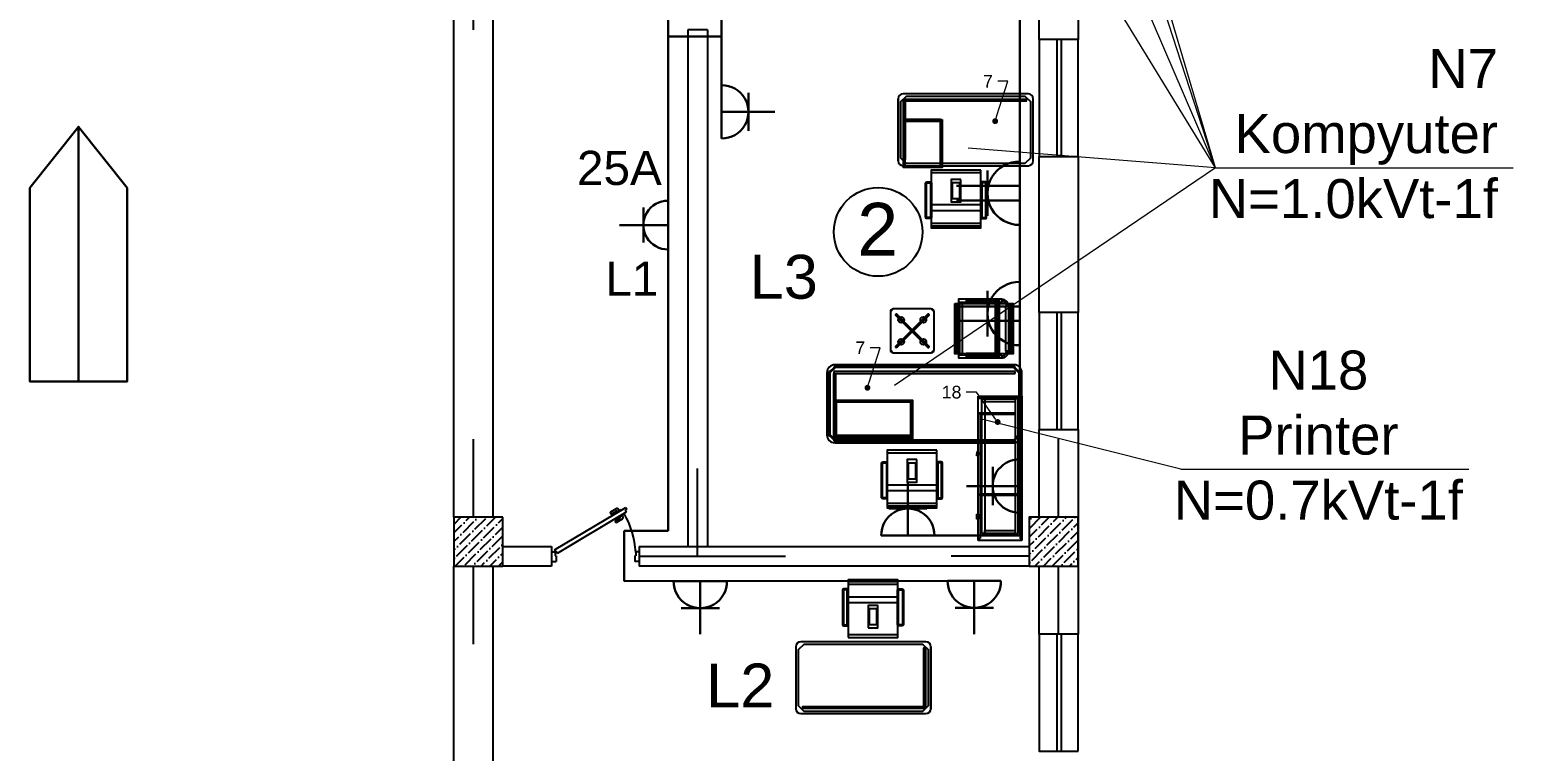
# Model space of a CAD drawing. Header units: millimetres. Extents: x 42452 to 2852333, y -419346 to 834876.
# Drawn here: x 2638675 to 2653890, y 437048 to 444448 of the extents above; entities that cross this region are included whole.
import ezdxf
from ezdxf import colors
from ezdxf.entities.mleader import LeaderData, LeaderLine
from ezdxf.math import Vec2, Vec3

# ---------------------------------------------------------------- set-up
doc = ezdxf.new("R2010")
doc.units = ezdxf.units.MM
for name, color, linetype, lineweight, true_color in [('0_Ном._пера__9', 253, 'Continuous', 18, 0xaaaaaa), ('Furniture tags', 35, 'Continuous', 0, 0x977a5e), ('V_PARETI', 250, 'Continuous', 9, 0x393939)]:
    doc.layers.add(name, color=color, linetype=linetype, lineweight=lineweight, true_color=true_color)
for name, color, linetype, lineweight in [('memar', 7, 'Continuous', 25), ('ДВЕРИ', 7, 'Continuous', 5), ('надписи', 5, 'Continuous', 30), ('Розетки10А', 94, 'Continuous', 30), ('Розетки25А', 94, 'Continuous', 30), ('Соедин_роз', 94, 'Continuous', 30)]:
    doc.layers.add(name, color=color, linetype=linetype, lineweight=lineweight)
doc.layers.add('VRV MUSA', color=5, linetype='Continuous')
doc.styles.add('Arial', font='arial.ttf', dxfattribs={"height": 200})
doc.styles.get("Standard").update_dxf_attribs({"font": 'arial.ttf'})
doc.styles.add('СГЕНЕРИР_СТИЛЬ_1', font='arial.ttf')

# ---------------------------------------------------------------- blocks, each defined once
blk = doc.blocks.new('qapi 700')
at = {"layer": 'ДВЕРИ', "color": 251, "lineweight": 25, "true_color": 0x636466}
for p, q in [((1281620, 90086), (1281659, 90086)), ((1281659, 90034), (1281659, 90086)), ((1282420, 90086), (1282380, 90086)), ((1282380, 90034), (1282380, 90085)), ((1281620, 89997), (1281651, 89997)), ((1281651, 89997), (1281651, 90034)), ((1281651, 90034), (1281659, 90034)), ((1282368, 90010), (1281735, 89633)), ((1282395, 89980), (1281741, 89591)), ((1282382, 89987), (1282368, 90010)), ((1282388, 90034), (1282380, 90034)), ((1282388, 89991), (1282382, 89987)), ((1282388, 89997), (1282388, 90034)), ((1282420, 89997), (1282388, 89997)), ((1282420, 89997), (1282388, 89997)), ((1282395, 89980), (1282388, 89991)), ((1281812, 89685), (1281762, 89656)), ((1281762, 89656), (1281765, 89651)), ((1281776, 89665), (1281770, 89676)), ((1281775, 89698), (1281826, 89728)), ((1281792, 89676), (1281793, 89674)), ((1281835, 89712), (1281794, 89687)), ((1281814, 89681), (1281812, 89685)), ((1281872, 89650), (1281831, 89626)), ((1281837, 89642), (1281835, 89646)), ((1281836, 89725), (1281838, 89722)), ((1281884, 89645), (1281883, 89647)), ((1281733, 89605), (1281747, 89613)), ((1281741, 89591), (1281733, 89605)), ((1281747, 89613), (1281735, 89633)), ((1281785, 89617), (1281787, 89613)), ((1281787, 89613), (1281837, 89642)), ((1281802, 89622), (1281809, 89609)), ((1281820, 89629), (1281818, 89631)), ((1281831, 89604), (1281881, 89634))]:
    blk.add_line(p, q, dxfattribs=at)
for centre, radius, start, end in [((1282471, 90052), 821, 183.4077, 209.5706), ((1281783, 89684), 15.9, 120.7133, 210.7133), ((1281798, 89680), 7.94, 120.7133, 210.7133), ((1281830, 89721), 7.94, 30.7133, 120.7133), ((1281831, 89718), 7.94, 300.7133, 30.7133), ((1281876, 89643), 7.94, 30.7133, 120.7133), ((1281823, 89617), 15.9, 210.7133, 300.7133), ((1281827, 89633), 7.94, 210.7133, 300.7133), ((1281877, 89641), 7.94, 300.7133, 30.7133)]:
    blk.add_arc(centre, radius, start, end, dxfattribs=at)
blk = doc.blocks.new('VES')
at = {"color": 7, "lineweight": 30}
for points in [[(3435820, -1692388), (3436320, -1693015), (3436320, -1695000), (3435320, -1695000), (3435320, -1693015), (3435820, -1692388)], [(3435720, -1695000), (3435320, -1695000), (3435320, -1693015), (3435820, -1692388), (3435820, -1695000)]]:
    blk.add_lwpolyline(points, dxfattribs=at)
blk = doc.blocks.new('_Dot')
at = {"color": 0, "linetype": 'ByBlock', "lineweight": -2}
blk.add_line((-0.5, 0), (-1, 0), dxfattribs=at)
at = {"color": 0, "linetype": 'ByBlock', "const_width": 0.5}
blk.add_lwpolyline([(-0.25, 0, 1), (0.25, 0, 1)], format="xyb", close=True, dxfattribs=at)
blk = doc.blocks.new('розетки10А')
at = {"layer": 'Розетки10А'}
for p, q in [((0, 0), (0, 650)), ((-233, 330), (233, 330)), ((-325, 0), (325, 0))]:
    blk.add_line(p, q, dxfattribs=at)
blk.add_arc((0, 5), 325, 359.0604, 180.9396, dxfattribs=at)
blk = doc.blocks.new('roz_10A_2_deneli')
at = {"layer": 'Розетки10А'}
for p, q in [((-74, 0), (-74, 650)), ((74, 0), (74, 650)), ((-233, 330), (233, 330)), ((-325, 0), (325, 0))]:
    blk.add_line(p, q, dxfattribs=at)
blk.add_arc((0, 5), 325, 359.0604, 180.9396, dxfattribs=at)
blk = doc.blocks.new('розетки25А')
at = {"layer": 'Розетки25А'}
for p, q in [((0, 0), (0, 500)), ((-179, 254), (179, 254)), ((-250, 0), (250, 0))]:
    blk.add_line(p, q, dxfattribs=at)
blk.add_arc((0, 4), 250, 359.0604, 180.9396, dxfattribs=at)

msp = doc.modelspace()

# ---------------------------------------------------------------- hatches: boundary and pattern name
at = {"layer": 'memar', "lineweight": 25}
h = msp.add_hatch(dxfattribs=at)
h.set_pattern_fill('ANSI36', color=256, scale=500)
h.set_pattern_definition([(45, (884787.99, 2895848.065), (33.1456304, 121.533978), [156.25, -31.25, 0, -31.25])])
h.paths.add_polyline_path([(2643026.14, 439447.9843), (2643026.14, 438947.9843), (2643526.14, 438947.9843), (2643526.14, 439447.9843)])
h = msp.add_hatch(dxfattribs=at)
h.set_pattern_fill('ANSI36', color=256, scale=500)
h.set_pattern_definition([(45, (878887.81, 2895848.065), (33.1456304, 121.533978), [156.25, -31.25, 0, -31.25])])
h.paths.add_polyline_path([(2648926.31616, 439447.9843), (2648926.31616, 438947.9843), (2649426.31616, 438947.9843), (2649426.31616, 439447.9843)])

# ---------------------------------------------------------------- linework, layer by layer
at = {"layer": '0_Ном._пера__9', "linetype": 'Continuous', "lineweight": 25}
for p, q in [((2647581.09742, 443103.67023, 798.36856), (2647581.09742, 443738.67023, 798.36856)), ((2647581.09742, 443738.67023, 798.36856), (2647581.09742, 443103.67023, 798.36856)), ((2648916.59742, 443789.17023, 798.36856), (2647631.59742, 443789.17023, 798.36856)), ((2648916.59742, 443789.17023, 798.36856), (2647631.59742, 443789.17023, 798.36856)), ((2648967.09742, 443103.67023, 798.36856), (2648967.09742, 443738.67023, 798.36856)), ((2647652.57157, 443518.17023, 798.36856), (2648016.57157, 443518.17023, 798.36856)), ((2647631.59742, 443053.17023, 798.36856), (2648916.59742, 443053.17023, 798.36856)), ((2648430.7191, 442979.12447, 798.36856), (2647920.7191, 442979.12447, 798.36856)), ((2648430.7191, 442651.01429, 798.36856), (2647920.7191, 442651.01429, 798.36856)), ((2648430.7191, 442591.05084, 798.36856), (2647920.7191, 442591.05084, 798.36856)), ((2648430.7191, 442462.0815, 798.36856), (2647920.7191, 442462.0815, 798.36856)), ((2647920.7191, 442436.287, 798.36856), (2648430.7191, 442436.287, 798.36856)), ((2648430.7191, 442428.70302, 798.36856), (2647920.7191, 442428.70302, 798.36856)), ((2648171.9224, 441125.41992, 399.18428), (2648171.9224, 441640.41992, 399.18428)), ((2648175.26336, 441125.41992, 399.18428), (2648175.26336, 441640.41992, 399.18428)), ((2648175.26336, 441125.41992, 399.18428), (2648175.26336, 441640.41992, 399.18428)), ((2648182.64666, 441125.41992, 399.18428), (2648182.64666, 441640.41992, 399.18428)), ((2648192.64666, 441125.41992, 399.18428), (2648192.64666, 441640.41992, 399.18428)), ((2648196.90736, 441640.41992, 399.18428), (2648196.90736, 441125.41992, 399.18428)), ((2648581.47408, 441125.41992, 399.18428), (2648581.47408, 441640.41992, 399.18428)), ((2648591.47408, 441125.41992, 399.18428), (2648591.47408, 441640.41992, 399.18428)), ((2648601.47408, 441125.41992, 399.18428), (2648601.47408, 441640.41992, 399.18428)), ((2648611.47408, 441125.41992, 399.18428), (2648611.47408, 441640.41992, 399.18428)), ((2648621.47408, 441125.41992, 399.18428), (2648621.47408, 441640.41992, 399.18428)), ((2648722.07372, 441640.41992, 399.18428), (2648722.07372, 441125.41992, 399.18428)), ((2648732.07372, 441640.41992, 399.18428), (2648732.07372, 441125.41992, 399.18428)), ((2648742.07372, 441640.41992, 399.18428), (2648742.07372, 441125.41992, 399.18428)), ((2646850.89383, 440932.24835, 399.18428), (2646850.89383, 440292.24835, 399.18428)), ((2646881.75169, 440942.24835, 399.18428), (2646870.76401, 440942.24835, 399.18428)), ((2646870.76401, 440942.24835, 399.18428), (2646870.76401, 440282.24835, 399.18428)), ((2646885.89383, 440932.24835, 399.18428), (2646880.76401, 440932.24835, 399.18428)), ((2646880.76401, 440932.24835, 399.18428), (2646880.76401, 440292.24835, 399.18428)), ((2646920.89383, 440981.39048, 399.18428), (2646881.75169, 440942.24835, 399.18428)), ((2646930.89383, 440977.24835, 399.18428), (2646885.89383, 440932.24835, 399.18428)), ((2648780.89111, 440992.24764, 399.18428), (2646920.89383, 440992.37886, 399.18428)), ((2646920.89383, 440992.37886, 399.18428), (2646920.89383, 440981.39048, 399.18428)), ((2648780.89833, 440942.24835, 399.18428), (2646920.89833, 440942.24835, 399.18428)), ((2646920.89833, 440942.24835, 399.18428), (2646920.89833, 440923.24835, 399.18428)), ((2646920.89833, 440923.24835, 399.18428), (2648780.89833, 440923.24835, 399.18428)), ((2646920.89833, 440273.24835, 399.18428), (2646920.89833, 440923.24835, 399.18428)), ((2646920.89833, 440923.24835, 399.18428), (2646939.89833, 440923.24835, 399.18428)), ((2648770.89655, 440982.24835, 399.18428), (2646930.89383, 440982.37816, 399.18428)), ((2646930.89383, 440982.37816, 399.18428), (2646930.89383, 440977.24835, 399.18428)), ((2648770.89655, 441012.24835, 399.18428), (2646930.89655, 441012.24835, 399.18428)), ((2646939.89833, 440923.24835, 399.18428), (2646939.89833, 440273.24835, 399.18428)), ((2648770.89927, 440977.24835, 399.18428), (2648770.89655, 440982.24835, 399.18428)), ((2648815.89927, 440932.24835, 399.18428), (2648770.89927, 440977.24835, 399.18428)), ((2648780.89702, 440981.39273, 399.18428), (2648780.89111, 440992.24764, 399.18428)), ((2648820.0414, 440942.24835, 399.18428), (2648780.89702, 440981.39273, 399.18428)), ((2648780.89833, 440923.24835, 399.18428), (2648780.89833, 440942.24835, 399.18428)), ((2648820.89655, 440932.24835, 399.18428), (2648815.89927, 440932.24835, 399.18428)), ((2648830.89655, 440942.24835, 399.18428), (2648820.0414, 440942.24835, 399.18428)), ((2648820.89655, 440292.24835, 399.18428), (2648820.89655, 440932.24835, 399.18428)), ((2648830.89655, 440282.24835, 399.18428), (2648830.89655, 440942.24835, 399.18428)), ((2648850.89927, 440292.24835, 399.18428), (2648850.89927, 440932.24835, 399.18428)), ((2648400.8954, 440669.25205, 399.18428), (2648400.8954, 440688.25205, 399.18428)), ((2648400.8954, 440688.25205, 399.18428), (2648850.8954, 440688.25205, 399.18428)), ((2648850.8954, 440669.25205, 399.18428), (2648400.8954, 440669.25205, 399.18428)), ((2648400.8954, 439208.25205, 399.18428), (2648400.8954, 440669.25205, 399.18428)), ((2648400.8954, 440669.25205, 399.18428), (2648850.8954, 440669.25205, 399.18428)), ((2648440.8954, 439283.2317, 399.18428), (2648440.8954, 440663.2724, 399.18428)), ((2648440.8954, 440663.2724, 399.18428), (2648470.8954, 440663.2724, 399.18428)), ((2648470.8954, 440663.2724, 399.18428), (2648470.8954, 439283.2317, 399.18428)), ((2648470.8954, 440633.34368, 399.18428), (2648470.8954, 440663.2724, 399.18428)), ((2648470.8954, 440663.2724, 399.18428), (2648780.8954, 440663.2724, 399.18428)), ((2648780.8954, 440633.34368, 399.18428), (2648470.8954, 440633.34368, 399.18428)), ((2648810.8954, 440663.2724, 399.18428), (2648780.8954, 440663.2724, 399.18428)), ((2648780.8954, 440663.2724, 399.18428), (2648780.8954, 439283.2317, 399.18428)), ((2648780.8954, 440663.2724, 399.18428), (2648780.8954, 440633.34368, 399.18428)), ((2648810.8954, 439283.2317, 399.18428), (2648810.8954, 440663.2724, 399.18428)), ((2648850.8954, 440669.25205, 399.18428), (2648831.8954, 440669.25205, 399.18428)), ((2648831.8954, 440669.25205, 399.18428), (2648831.8954, 439227.25205, 399.18428)), ((2648850.8954, 440688.25205, 399.18428), (2648850.8954, 440669.25205, 399.18428)), ((2648850.8954, 439227.25205, 399.18428), (2648850.8954, 440669.25205, 399.18428)), ((2648850.8954, 440669.25205, 399.18428), (2648850.8954, 439208.25205, 399.18428)), ((2648402.8954, 440103.75205, 399.18428), (2648402.8954, 440518.25205, 399.18428)), ((2648402.8954, 440518.25205, 399.18428), (2648421.8954, 440518.25205, 399.18428)), ((2648421.8954, 440500.25205, 399.18428), (2648421.8954, 440519.25205, 399.18428)), ((2648421.8954, 440519.25205, 399.18428), (2648781.8954, 440519.25205, 399.18428)), ((2648421.8954, 440518.25205, 399.18428), (2648421.8954, 440103.75205, 399.18428)), ((2648781.8954, 440500.25205, 399.18428), (2648421.8954, 440500.25205, 399.18428)), ((2648781.8954, 440519.25205, 399.18428), (2648781.8954, 440500.25205, 399.18428)), ((2646870.76401, 440282.24835, 399.18428), (2646881.75169, 440282.24835, 399.18428)), ((2646880.76401, 440292.24835, 399.18428), (2646885.89383, 440292.24835, 399.18428)), ((2646881.75169, 440282.24835, 399.18428), (2646920.89383, 440243.10621, 399.18428)), ((2646885.89383, 440292.24835, 399.18428), (2646930.89383, 440247.24835, 399.18428)), ((2646920.89383, 440243.10621, 399.18428), (2646920.89383, 440232.11853, 399.18428)), ((2646920.89383, 440232.11853, 399.18428), (2648780.89655, 440232.11853, 399.18428)), ((2646939.89833, 440273.24835, 399.18428), (2646920.89833, 440273.24835, 399.18428)), ((2646930.89383, 440247.24835, 399.18428), (2646930.89383, 440242.11853, 399.18428)), ((2646930.89383, 440242.11853, 399.18428), (2648770.89655, 440242.11853, 399.18428)), ((2646930.89383, 440212.24835, 399.18428), (2648770.89655, 440212.24835, 399.18428)), ((2648770.89655, 440247.25107, 399.18428), (2648815.89927, 440292.24835, 399.18428)), ((2648770.89655, 440242.11853, 399.18428), (2648770.89655, 440247.25107, 399.18428)), ((2648780.89655, 440243.10858, 399.18428), (2648820.04105, 440282.24835, 399.18428)), ((2648780.89655, 440232.11853, 399.18428), (2648780.89655, 440243.10858, 399.18428)), ((2648815.89927, 440292.24835, 399.18428), (2648820.89655, 440292.24835, 399.18428)), ((2648820.04105, 440282.24835, 399.18428), (2648830.89655, 440282.24835, 399.18428)), ((2647978.91481, 440106.6371, 399.18428), (2647468.91481, 440106.6371, 399.18428)), ((2648396.8954, 440120.75205, 399.18428), (2648389.8954, 440120.75205, 399.18428)), ((2648389.8954, 440120.75205, 399.18428), (2648389.8954, 440100.75205, 399.18428)), ((2648389.8954, 440100.75205, 399.18428), (2648421.8954, 440100.75205, 399.18428)), ((2648389.8954, 440078.70833, 399.18428), (2648389.8954, 440098.70833, 399.18428)), ((2648389.8954, 440098.70833, 399.18428), (2648421.8954, 440098.70833, 399.18428)), ((2648396.8954, 440078.70833, 399.18428), (2648389.8954, 440078.70833, 399.18428)), ((2648396.8954, 440103.75205, 399.18428), (2648396.8954, 440120.75205, 399.18428)), ((2648421.8954, 440103.75205, 399.18428), (2648396.8954, 440103.75205, 399.18428)), ((2648421.8954, 440095.70833, 399.18428), (2648396.8954, 440095.70833, 399.18428)), ((2648396.8954, 440095.70833, 399.18428), (2648396.8954, 440078.70833, 399.18428)), ((2648421.8954, 440103.75205, 399.18428), (2648402.8954, 440103.75205, 399.18428)), ((2648402.8954, 439681.25205, 399.18428), (2648402.8954, 440095.75205, 399.18428)), ((2648402.8954, 440095.75205, 399.18428), (2648421.8954, 440095.75205, 399.18428)), ((2648421.8954, 440100.75205, 399.18428), (2648421.89317, 440103.77053, 399.18428)), ((2648421.8954, 440098.70833, 399.18428), (2648421.89317, 440095.68985, 399.18428)), ((2648421.8954, 440095.75205, 399.18428), (2648421.8954, 439681.25205, 399.18428)), ((2647978.91481, 439778.52692, 399.18428), (2647468.91481, 439778.52692, 399.18428)), ((2647978.91481, 439718.56347, 399.18428), (2647468.91481, 439718.56347, 399.18428)), ((2647978.91481, 439589.59413, 399.18428), (2647468.91481, 439589.59413, 399.18428)), ((2647468.91481, 439563.79963, 399.18428), (2647978.91481, 439563.79963, 399.18428)), ((2647978.91481, 439556.21565, 399.18428), (2647468.91481, 439556.21565, 399.18428)), ((2648421.8954, 439681.25205, 399.18428), (2648402.8954, 439681.25205, 399.18428)), ((2648402.8954, 439229.25205, 399.18428), (2648402.8954, 439679.25205, 399.18428)), ((2648402.8954, 439679.25205, 399.18428), (2648421.8954, 439679.25205, 399.18428)), ((2648421.8954, 439670.75205, 399.18428), (2648421.8954, 439689.75205, 399.18428)), ((2648421.8954, 439689.75205, 399.18428), (2648831.8954, 439689.75205, 399.18428)), ((2648421.8954, 439679.25205, 399.18428), (2648421.8954, 439229.25205, 399.18428)), ((2648831.8954, 439670.75205, 399.18428), (2648421.8954, 439670.75205, 399.18428)), ((2648831.8954, 439689.75205, 399.18428), (2648831.8954, 439670.75205, 399.18428)), ((2648389.8954, 439428.25205, 399.18428), (2648389.8954, 439480.25205, 399.18428)), ((2648389.8954, 439480.25205, 399.18428), (2648402.8954, 439480.25205, 399.18428)), ((2648389.8954, 439428.25205, 399.18428), (2648389.8954, 439480.25205, 399.18428)), ((2648389.8954, 439480.25205, 399.18428), (2648396.8954, 439480.25205, 399.18428)), ((2648402.8954, 439428.25205, 399.18428), (2648389.8954, 439428.25205, 399.18428)), ((2648396.8954, 439428.25205, 399.18428), (2648389.8954, 439428.25205, 399.18428)), ((2648396.8954, 439480.25205, 399.18428), (2648396.8954, 439428.25205, 399.18428)), ((2648402.8954, 439480.25205, 399.18428), (2648402.8954, 439428.25205, 399.18428)), ((2648470.8954, 439283.2317, 399.18428), (2648440.8954, 439283.2317, 399.18428)), ((2648470.8954, 439283.2317, 399.18428), (2648470.8954, 439313.16042, 399.18428)), ((2648470.8954, 439313.16042, 399.18428), (2648780.8954, 439313.16042, 399.18428)), ((2648780.8954, 439283.2317, 399.18428), (2648470.8954, 439283.2317, 399.18428)), ((2648780.8954, 439313.16042, 399.18428), (2648780.8954, 439283.2317, 399.18428)), ((2648780.8954, 439283.2317, 399.18428), (2648810.8954, 439283.2317, 399.18428)), ((2648850.8954, 439208.25205, 399.18428), (2648400.8954, 439208.25205, 399.18428)), ((2648421.8954, 439229.25205, 399.18428), (2648402.8954, 439229.25205, 399.18428)), ((2648831.8954, 439227.25205, 399.18428), (2648850.8954, 439227.25205, 399.18428)), ((2647067.98137, 438795.19626), (2647577.98137, 438795.19626)), ((2647577.98137, 438787.61227), (2647067.98137, 438787.61227)), ((2647067.98137, 438761.81777), (2647577.98137, 438761.81777)), ((2647067.98137, 438632.84844), (2647577.98137, 438632.84844)), ((2647067.98137, 438572.88499), (2647577.98137, 438572.88499)), ((2647067.98137, 438244.7748), (2647577.98137, 438244.7748)), ((2646531.60305, 438120.22905), (2646531.60305, 437485.22905)), ((2647867.10305, 438170.72905), (2646582.10305, 438170.72905)), ((2647917.60305, 438120.22905), (2647917.60305, 437485.22905)), ((2647917.60305, 437485.22905), (2647917.60305, 438120.22905)), ((2646582.10305, 437434.72905), (2647867.10305, 437434.72905)), ((2646582.10305, 437434.72905), (2647867.10305, 437434.72905))]:
    msp.add_line(p, q, dxfattribs=at)
at = {"layer": '0_Ном._пера__9', "linetype": 'Continuous', "lineweight": 25, "flags": 128}
for points, elevation in [([(2647663.16848, 443763.17023), (2647607.09742, 443707.09916), (2647607.09742, 443135.24129), (2647663.16848, 443079.17023), (2648885.02635, 443079.17023), (2648941.09742, 443135.24129), (2648941.09742, 443707.09916), (2648885.02635, 443763.17023)], 798.36856), ([(2647635.13295, 443716.13469), (2647635.13295, 443735.13469), (2648895.09032, 443735.13469), (2648895.09032, 443716.13469)], 798.36856), ([(2647635.13295, 443116.13469), (2647635.13295, 443716.13469), (2647654.13295, 443716.13469), (2647654.13295, 443116.13469)], 798.36856), ([(2647634.57157, 443528.17023), (2647634.57157, 443053.17023), (2647652.57157, 443053.17023), (2647652.57157, 443528.17023)], 798.36856), ([(2647652.57157, 443528.17023), (2647652.57157, 443510.17023), (2648016.57157, 443510.17023), (2648016.57157, 443528.17023)], 798.36856), ([(2648034.57157, 443528.17023), (2648034.57157, 443053.17023), (2648016.57157, 443053.17023), (2648016.57157, 443528.17023)], 798.36856), ([(2648032.07157, 443053.17023), (2648032.07157, 443034.17023), (2647637.07157, 443034.17023), (2647637.07157, 443053.17023)], 798.36856), ([(2648430.7191, 443009.12447), (2647920.7191, 443009.12447), (2647920.7191, 442416.59608), (2648430.7191, 442416.59608)], 798.36856), ([(2648225.11481, 442911.26874), (2648125.11481, 442911.26874), (2648125.11481, 442681.26874), (2648225.11481, 442681.26874)], 798.36856), ([(2647922.22917, 442519.18665), (2647917.25861, 442514.22214), (2647908.77333, 442510.69961), (2647875.86036, 442510.69106), (2647868.12572, 442513.53355), (2647864.03317, 442520.6566), (2647862.22917, 442531.17203), (2647862.22917, 442867.20126), (2647864.03317, 442877.70296), (2647868.12572, 442884.83975), (2647875.86036, 442887.67536), (2647908.77333, 442887.66159), (2647917.25861, 442884.15116), (2647922.22917, 442879.18665)], 798.36856), ([(2647912.22917, 442523.33235), (2647911.5941, 442522.69806), (2647906.77887, 442520.69909), (2647877.63843, 442520.69152), (2647874.9861, 442521.66625), (2647873.58884, 442524.09819), (2647872.22917, 442532.0236), (2647872.22917, 442866.3486), (2647873.589, 442874.26462), (2647874.98831, 442876.70482), (2647877.63362, 442877.67462), (2647906.78443, 442877.66243), (2647911.59857, 442875.67077), (2647912.22917, 442875.04094)], 798.36856), ([(2648215.11481, 442876.26874), (2648135.11481, 442876.26874), (2648135.11481, 442716.26874), (2648215.11481, 442716.26874)], 798.36856), ([(2648429.20903, 442519.18665), (2648434.1796, 442514.22214), (2648442.66488, 442510.69961), (2648475.57785, 442510.69106), (2648483.31249, 442513.53355), (2648487.40503, 442520.6566), (2648489.20903, 442531.17203), (2648489.20903, 442867.20126), (2648487.40503, 442877.70296), (2648483.31249, 442884.83975), (2648475.57785, 442887.67536), (2648442.66488, 442887.66159), (2648434.1796, 442884.15116), (2648429.20903, 442879.18665)], 798.36856), ([(2648439.20903, 442523.33235), (2648439.8441, 442522.69806), (2648444.65933, 442520.69909), (2648473.79978, 442520.69152), (2648476.4521, 442521.66625), (2648477.84937, 442524.09819), (2648479.20903, 442532.0236), (2648479.20903, 442866.3486), (2648477.8492, 442874.26462), (2648476.44989, 442876.70482), (2648473.80458, 442877.67462), (2648444.65377, 442877.66243), (2648439.83963, 442875.67077), (2648439.20903, 442875.04094)], 798.36856), ([(2648645.41464, 441682.96733), (2648200.41464, 441682.96733), (2648200.41464, 441654.96733), (2648645.41464, 441654.96733)], 399.18428), ([(2647501.35503, 441554.89265), (2647501.35503, 441164.89265), (2647531.35503, 441134.89265), (2647921.35503, 441134.89265), (2647951.35503, 441164.89265), (2647951.35503, 441554.89265), (2647921.35503, 441584.89265), (2647531.35503, 441584.89265)], 399.18428), ([(2647564.53654, 441186.75565), (2647726.35753, 441348.57665), (2647888.17853, 441186.75565), (2647899.49224, 441198.06936), (2647737.67124, 441359.89035), (2647899.49224, 441521.71135), (2647888.17853, 441533.02506), (2647726.35753, 441371.20406), (2647564.53654, 441533.02506), (2647553.22283, 441521.71135), (2647715.04382, 441359.89035), (2647553.22283, 441198.06936)], 399.18428), ([(2648164.25786, 441640.41992), (2648762.59854, 441640.41992), (2648762.59854, 441125.41992), (2648164.25786, 441125.41992)], 399.18428), ([(2648240.60588, 441640.54183), (2648212.00588, 441640.54183), (2648212.00588, 441125.54183), (2648240.60588, 441125.54183)], 399.18428), ([(2648612.83872, 441636.34126), (2648282.83872, 441636.34126), (2648282.83872, 441673.626), (2648612.83872, 441673.626)], 399.18428), ([(2648712.71464, 441149.96733), (2648684.11464, 441149.96733), (2648684.11464, 441615.96733), (2648712.71464, 441615.96733)], 399.18428), ([(2647715.04382, 441359.89035), (2647726.35753, 441371.20406), (2647737.67124, 441359.89035), (2647726.35753, 441348.57665)], 399.18428), ([(2648645.41464, 441110.87251), (2648200.41464, 441110.87251), (2648200.41464, 441082.87251), (2648645.41464, 441082.87251)], 399.18428), ([(2648612.83872, 441092.21385), (2648282.83872, 441092.21385), (2648282.83872, 441129.49858), (2648612.83872, 441129.49858)], 399.18428), ([(2646948.95414, 440647.49205), (2646929.95414, 440647.49205), (2646929.95414, 440267.49205), (2646948.95414, 440267.49205)], 399.18428), ([(2646948.95414, 440647.49205), (2647710.95414, 440647.49205), (2647710.95414, 440635.49205), (2646948.95414, 440635.49205)], 399.18428), ([(2646948.95414, 440635.49205), (2647710.95414, 440635.49205), (2647710.95414, 440627.49205), (2646948.95414, 440627.49205)], 399.18428), ([(2647710.95414, 440647.49205), (2647729.95414, 440647.49205), (2647729.95414, 440267.49205), (2647710.95414, 440267.49205)], 399.18428), ([(2647328.95668, 440248.49205), (2646930.95668, 440248.49205), (2646930.95668, 440267.49205), (2647328.95668, 440267.49205)], 399.18428), ([(2647710.95414, 440285.49205), (2646948.95414, 440285.49205), (2646948.95414, 440267.49205), (2647710.95414, 440267.49205)], 399.18428), ([(2646948.95414, 440285.49205), (2647710.95414, 440285.49205), (2647710.95414, 440277.49205), (2646948.95414, 440277.49205)], 399.18428), ([(2647728.9516, 440248.49205), (2647330.95414, 440248.49205), (2647330.95414, 440267.49205), (2647728.9516, 440267.49205)], 399.18428), ([(2647470.42488, 439646.69928), (2647465.45432, 439641.73477), (2647456.96903, 439638.21224), (2647424.05606, 439638.20369), (2647416.32142, 439641.04618), (2647412.22888, 439648.16924), (2647410.42488, 439658.68467), (2647410.42488, 439994.71389), (2647412.22888, 440005.21559), (2647416.32142, 440012.35238), (2647424.05606, 440015.18799), (2647456.96903, 440015.17423), (2647465.45432, 440011.66379), (2647470.42488, 440006.69928)], 399.18428), ([(2647978.91481, 440136.6371), (2647468.91481, 440136.6371), (2647468.91481, 439544.10871), (2647978.91481, 439544.10871)], 399.18428), ([(2647773.31052, 440038.78137), (2647673.31052, 440038.78137), (2647673.31052, 439808.78137), (2647773.31052, 439808.78137)], 399.18428), ([(2647977.40474, 439646.69928), (2647982.3753, 439641.73477), (2647990.86059, 439638.21224), (2648023.77355, 439638.20369), (2648031.5082, 439641.04618), (2648035.60074, 439648.16924), (2648037.40474, 439658.68467), (2648037.40474, 439994.71389), (2648035.60074, 440005.21559), (2648031.5082, 440012.35238), (2648023.77355, 440015.18799), (2647990.86059, 440015.17423), (2647982.3753, 440011.66379), (2647977.40474, 440006.69928)], 399.18428), ([(2647460.42488, 439650.84498), (2647459.78981, 439650.21069), (2647454.97458, 439648.21172), (2647425.83413, 439648.20416), (2647423.18181, 439649.17889), (2647421.78454, 439651.61083), (2647420.42488, 439659.53623), (2647420.42488, 439993.86123), (2647421.78471, 440001.77725), (2647423.18402, 440004.21745), (2647425.82933, 440005.18725), (2647454.98014, 440005.17506), (2647459.79428, 440003.1834), (2647460.42488, 440002.55357)], 399.18428), ([(2647763.31052, 440003.78137), (2647683.31052, 440003.78137), (2647683.31052, 439843.78137), (2647763.31052, 439843.78137)], 399.18428), ([(2647987.40474, 439650.84498), (2647988.03981, 439650.21069), (2647992.85504, 439648.21172), (2648021.99549, 439648.20416), (2648024.64781, 439649.17889), (2648026.04508, 439651.61083), (2648027.40474, 439659.53623), (2648027.40474, 439993.86123), (2648026.04491, 440001.77725), (2648024.6456, 440004.21745), (2648022.00029, 440005.18725), (2647992.84948, 440005.17506), (2647988.03534, 440003.1834), (2647987.40474, 440002.55357)], 399.18428)]:
    msp.add_lwpolyline(points, close=True, dxfattribs=dict(at, elevation=elevation))
for points in [[(2647067.98137, 438214.7748), (2647577.98137, 438214.7748), (2647577.98137, 438807.3032), (2647067.98137, 438807.3032)], [(2647069.49143, 438704.71263), (2647064.52087, 438709.67714), (2647056.03559, 438713.19966), (2647023.12262, 438713.20821), (2647015.38798, 438710.36573), (2647011.29544, 438703.24267), (2647009.49143, 438692.72724), (2647009.49143, 438356.69801), (2647011.29544, 438346.19631), (2647015.38798, 438339.05953), (2647023.12262, 438336.22392), (2647056.03559, 438336.23768), (2647064.52087, 438339.74812), (2647069.49143, 438344.71263)], [(2647059.49143, 438700.56692), (2647058.85636, 438701.20122), (2647054.04114, 438703.20018), (2647024.90069, 438703.20775), (2647022.24837, 438702.23302), (2647020.8511, 438699.80108), (2647019.49143, 438691.87567), (2647019.49143, 438357.55068), (2647020.85127, 438349.63465), (2647022.25058, 438347.19446), (2647024.89588, 438346.22466), (2647054.0467, 438346.23685), (2647058.86084, 438348.2285), (2647059.49143, 438348.85833)], [(2647576.4713, 438704.71263), (2647581.44186, 438709.67714), (2647589.92714, 438713.19966), (2647622.84011, 438713.20821), (2647630.57475, 438710.36573), (2647634.66729, 438703.24267), (2647636.4713, 438692.72724), (2647636.4713, 438356.69801), (2647634.66729, 438346.19631), (2647630.57475, 438339.05953), (2647622.84011, 438336.22392), (2647589.92714, 438336.23768), (2647581.44186, 438339.74812), (2647576.4713, 438344.71263)], [(2647586.4713, 438700.56692), (2647587.10637, 438701.20122), (2647591.92159, 438703.20018), (2647621.06204, 438703.20775), (2647623.71436, 438702.23302), (2647625.11163, 438699.80108), (2647626.4713, 438691.87567), (2647626.4713, 438357.55068), (2647625.11147, 438349.63465), (2647623.71215, 438347.19446), (2647621.06685, 438346.22466), (2647591.91603, 438346.23685), (2647587.1019, 438348.2285), (2647586.4713, 438348.85833)], [(2647273.58565, 438312.63054), (2647373.58565, 438312.63054), (2647373.58565, 438542.63054), (2647273.58565, 438542.63054)], [(2647283.58565, 438347.63054), (2647363.58565, 438347.63054), (2647363.58565, 438507.63054), (2647283.58565, 438507.63054)], [(2647835.53198, 437460.72905), (2647891.60305, 437516.80012), (2647891.60305, 438088.65798), (2647835.53198, 438144.72905), (2646613.67412, 438144.72905), (2646557.60305, 438088.65798), (2646557.60305, 437516.80012), (2646613.67412, 437460.72905)], [(2647863.56752, 438107.76458), (2647863.56752, 437507.76458), (2647844.56752, 437507.76458), (2647844.56752, 438107.76458)], [(2647863.56752, 437507.76458), (2647863.56752, 437488.76458), (2646603.61015, 437488.76458), (2646603.61015, 437507.76458)]]:
    msp.add_lwpolyline(points, close=True, dxfattribs=at)
at = {"layer": '0_Ном._пера__9', "linetype": 'Continuous', "lineweight": 25}
for centre in [(2647612.75391, 441473.49398, 399.18428), (2647839.96116, 441473.49398, 399.18428), (2647612.80203, 441246.33485, 399.18428), (2647839.96116, 441246.28673, 399.18428)]:
    msp.add_circle(centre, 30, dxfattribs=at)
for centre, radius, start, end in [((2647631.59742, 443738.67023, 798.36856), 50.5, 90, 180), ((2648916.59742, 443738.67023, 798.36856), 50.5, 0, 90), ((2647631.59742, 443103.67023, 798.36856), 50.5, 180, 270), ((2648916.59742, 443103.67023, 798.36856), 50.5, 270, 0), ((2648646.32666, 441616.67665, 399.18428), 66.39177, 359.387851993, 90.787091413), ((2647531.35503, 441554.89265, 399.18428), 30, 90, 180), ((2647921.35503, 441554.89265, 399.18428), 30, 0, 90), ((2648646.32666, 441616.67665, 399.18428), 46.39177, 359.387851993, 90.787091413), ((2647531.35503, 441164.89265, 399.18428), 30, 180, 270), ((2647921.35503, 441164.89265, 399.18428), 30, 270, 0), ((2648646.32666, 441149.25802, 399.18428), 66.39177, 269.212908587, 0.612148007), ((2648646.32666, 441149.25802, 399.18428), 46.39177, 269.212908587, 0.612148007), ((2646935.67974, 440927.46227, 399.18428), 84.92089, 93.228909085, 176.769142737), ((2648769.62156, 440930.9706, 399.18428), 81.28775, 0.900660273, 89.101287838), ((2646931.51329, 440292.86783, 399.18428), 80.62184, 180.440253633, 269.561694535), ((2648767.51575, 440295.63198, 399.18428), 83.45214, 272.321791719, 357.676260104), ((2646582.10305, 438120.22905), 50.5, 90, 180), ((2647867.10305, 438120.22905), 50.5, 0, 90), ((2646582.10305, 437485.22905), 50.5, 180, 270), ((2647867.10305, 437485.22905), 50.5, 270, 0)]:
    msp.add_arc(centre, radius, start, end, dxfattribs=at)
at = {"layer": 'memar', "lineweight": 25}
for p, q in [((2645525.37234, 439047.9843), (2645525.37234, 439947.9843)), ((2644926.15112, 439047.9843), (2646426.15112, 439047.9843)), ((2648926.31616, 439047.9843), (2648126.31616, 439047.9843))]:
    msp.add_line(p, q, dxfattribs=at)
at = {"layer": 'memar', "color": 0, "lineweight": 25}
for points in [[(2643025.96356, 439447.9843), (2643026.33493, 458147.9843)], [(2649426.14, 447047.90816), (2649426.14, 444347.9843)], [(2643426.14, 445247.9843), (2643426.14, 439447.9843)], [(2649026.14, 444347.9843), (2649026.14, 445247.9843)], [(2645426.14, 444448.14194), (2645426.14, 439147.9843)], [(2645626.14, 444448.14194), (2645426.14, 444448.14194)], [(2645626.14, 444448.14194), (2645626.14, 439147.9843)], [(2649026.13986, 441547.90816), (2649026.14, 443147.9843)], [(2649426.14, 443147.9843), (2649426.13986, 441547.90816)], [(2649026.14, 439447.9843), (2649026.13986, 440347.90816)], [(2649426.13986, 440347.90816), (2649426.14, 438247.90816)], [(2644026.15112, 438947.9843), (2643526.14, 438947.9843), (2643526.14, 439147.9843), (2644026.15112, 439147.9843)], [(2644026.15112, 439147.9843), (2644026.15112, 438947.9843)], [(2644926.15112, 439147.9843), (2648926.31616, 439147.9843), (2648926.31616, 438947.9843), (2644926.15112, 438947.9843)], [(2644926.15112, 439147.9843), (2644926.15112, 438947.9843)], [(2643025.59247, 433047.9843), (2643026.14, 438947.9843)], [(2643426.14, 438947.9843), (2643425.59247, 433047.9843)], [(2649026.14, 438247.90816), (2649026.14, 438947.9843)]]:
    msp.add_lwpolyline(points, dxfattribs=at)
at = {"layer": 'memar', "lineweight": 25}
for points in [[(2643226.14, 444447.9843), (2643226.14, 445247.9843)], [(2643226.14, 439447.9843), (2643226.14, 440247.9843)], [(2649226.31616, 439447.9843), (2649226.31616, 440247.9843)], [(2643226.14, 438147.9843), (2643226.14, 438947.9843)], [(2649226.31616, 438247.90816), (2649226.31616, 438947.9843)]]:
    msp.add_lwpolyline(points, dxfattribs=at)
at = {"layer": 'memar', "color": 0, "lineweight": 25}
for points in [[(2649426.13986, 443147.9843), (2649426.13986, 444347.9843), (2649026.13986, 444347.9843), (2649026.13986, 443147.9843)], [(2649426.13972, 440347.90816), (2649426.13972, 441547.90816), (2649026.13972, 441547.90816), (2649026.13972, 440347.90816)], [(2649426.13986, 437047.90816), (2649426.13986, 438247.90816), (2649026.13986, 438247.90816), (2649026.13986, 437047.90816)]]:
    msp.add_lwpolyline(points, close=True, dxfattribs=at)
at = {"layer": 'memar', "color": 146, "lineweight": 25, "true_color": 0x105689}
for points in [[(2649257.27726, 444347.9843), (2649207.27726, 444347.9843), (2649207.27726, 443147.9843), (2649257.27726, 443147.9843)], [(2649257.27712, 441547.90816), (2649207.27712, 441547.90816), (2649207.27712, 440347.90816), (2649257.27712, 440347.90816)], [(2649257.27726, 438247.90816), (2649207.27726, 438247.90816), (2649207.27726, 437047.90816), (2649257.27726, 437047.90816)]]:
    msp.add_lwpolyline(points, close=True, dxfattribs=at)
at = {"layer": 'memar', "color": 3, "lineweight": 25}
for points in [[(2643526.14, 439447.9843), (2643026.14, 439447.9843), (2643026.14, 438947.9843), (2643526.14, 438947.9843)], [(2649426.31616, 439447.9843), (2648926.31616, 439447.9843), (2648926.31616, 438947.9843), (2649426.31616, 438947.9843)]]:
    msp.add_lwpolyline(points, close=True, dxfattribs=at)
at = {"layer": 'memar', "color": 0, "lineweight": 25}
msp.add_circle((2647376.63551, 442373.82579), 454.87332, dxfattribs=at)
at = {"layer": 'V_PARETI', "color": 7}
for p, q in [((2650834.26513, 443032.07348, -0.31802), (2647373.93252, 453698.53453, -399.18428)), ((2650834.26513, 443032.07348, -0.31802), (2648477.54591, 451040.02728)), ((2650834.26513, 443032.07348, -0.31802), (2648558.17614, 448343.76932, 399.18428)), ((2650834.26513, 443032.07348, -0.31802), (2648558.17614, 446761.02625, 399.18428)), ((2650834.26513, 443032.07348, -0.31802), (2648300.67614, 443234.35081, 399.18428)), ((2650834.26513, 443032.07348, -0.31802), (2647545.02397, 440800.65925)), ((2650834.26513, 443032.07348, -0.31802), (2653890.06399, 443032.07348, -0.31802)), ((2650479.82371, 439940.17809, -0.31802), (2648422.81376, 440456.97038, 399.18428)), ((2650479.82371, 439940.17809, -0.31802), (2653432.92589, 439940.17809, -1379104.66334))]:
    msp.add_line(p, q, dxfattribs=at)
at = {"layer": 'Соедин_роз'}
msp.add_line((2645223.4691, 439309.14274), (2645223.4691, 461450.76323), dxfattribs=at)
at = {"layer": 'Соедин_роз', "lineweight": 30}
for p, q in [((2645769.73238, 443395.42111), (2645769.73238, 445414.2343)), ((2648828.29056, 445414.2343), (2648828.29056, 439260.56554)), ((2645223.4691, 444378.47726), (2645769.73238, 444378.47726)), ((2644772.979, 438793.71947), (2644772.979, 439309.14274)), ((2644772.979, 439309.14274), (2645223.4691, 439309.14274)), ((2648828.29056, 439260.56554), (2647470.61709, 439260.56554)), ((2648572.36398, 438797.16791), (2644772.979, 438793.71947))]:
    msp.add_line(p, q, dxfattribs=at)

# ---------------------------------------------------------------- block references
at = {"layer": 'memar', "color": 2, "lineweight": 25, "rotation": 359.9845651891214}
msp.add_blockref('VES', (-796187.50942, 2136766.1235), dxfattribs=at)
at = {"layer": 'memar', "lineweight": 25, "xscale": 1.121843277023546, "yscale": 1.121843277023546, "zscale": 1.121843277023546, "rotation": 180}
msp.add_blockref('qapi 700', (4082702.48676, 540056.83125), dxfattribs=at)
at = {"layer": 'Розетки10А', "xscale": 0.8409392615834386, "yscale": 0.8409392615834386, "zscale": 0.8409392615834386}
for p, rotation in [((2645769.73238, 443605.67426), 270), ((2648828.29056, 439768.14614), 90.00000000000001), ((2645552.53215, 438794.42702), 180), ((2648362.11084, 438797.16791), 180)]:
    msp.add_blockref('розетки10А', p, dxfattribs=dict(at, rotation=rotation))
at = {"layer": 'Розетки10А', "xscale": -1, "rotation": 90}
for p in [(2648828.29056, 442771.21568), (2648828.29056, 441536.33827)]:
    msp.add_blockref('roz_10A_2_deneli', p, dxfattribs=at)
at = {"layer": 'Розетки10А', "xscale": 0.8409392615834386, "yscale": 0.8409392615834386, "zscale": 0.8409392615834386}
msp.add_blockref('розетки10А', (2647680.87024, 439260.56554), dxfattribs=at)
at = {"layer": 'Розетки25А', "xscale": -1, "rotation": 90}
msp.add_blockref('розетки25А', (2645223.4691, 442444.41339), dxfattribs=at)

# ---------------------------------------------------------------- texts
at = {"layer": 'memar', "linetype": 'Continuous', "lineweight": 25, "insert": (2647581.83689, 442671.8571), "char_height": 540, "attachment_point": 3, "style": 'СГЕНЕРИР_СТИЛЬ_1'}
msp.add_mtext('{\\fArial|b0|i0|c238|p38;2}', dxfattribs=at)
at = {"layer": 'VRV MUSA', "color": 0, "lineweight": 25, "ltscale": 150, "char_height": 400, "attachment_point": 9, "style": 'Arial'}
for s, insert, width in [('{\\fArial|b0|i0|c238|p34;      N7\\P\\C7;Kompyuter\\C0;\\PN=1.0kVt-1f}', (2653732.81091, 442510.01255, -1379104.66334), 10800.4799228), ('\\pxqc;{\\fArial|b0|i0|c238|p34;N}18\\PPrinter\\P{\\fArial|b0|i0|c238|p34;N=}0{\\fArial|b0|i0|c238|p34;.}7{\\fArial|b0|i0|c238|p34;kVt-1f}', (2653432.92589, 439418.11716, -1379104.66334), 3084.5128883)]:
    msp.add_mtext(s, dxfattribs=dict(at, insert=insert, width=width))
at = {"layer": 'надписи', "color": 104}
for s, insert, char_height, width, attachment_point in [('25А', (2644287.87061, 443205.73546), 350, 940.6293037, 1), ('L3', (2646758.21432, 442139.25832), 450, 1112.5676673, 3), ('L2', (2646311.58657, 437947.86881), 450, 1112.5676673, 3)]:
    msp.add_mtext(s, dxfattribs=dict(at, insert=insert, char_height=char_height, width=width, attachment_point=attachment_point))
at = {"layer": 'надписи', "color": 94, "insert": (2644578.81565, 442070.2567), "char_height": 350, "width": 541.4951903, "attachment_point": 1, "style": 'Arial'}
msp.add_mtext('{\\fArial|b0|i0|c238|p34;L1}', dxfattribs=at)

# ---------------------------------------------------------------- leaders
at = {"layer": 'Furniture tags', "color": 1, "lineweight": 25}
ml = msp.add_multileader_mtext('Standard', dxfattribs=at)
ml.set_content('{\\fArial|b0|i0|c238|p34;7}', color=1, style='Arial')
ml.set_leader_properties(color=256, linetype='ByLayer', lineweight=-1)
ml.set_arrow_properties(name='DOT')
ml.build(insert=Vec2(0, 0))
ml.multileader.update_dxf_attribs({"has_text_frame": 1, "text_left_attachment_type": 3, "text_right_attachment_type": 2, "dogleg_length": 150, "arrow_head_size": 60})
ctx = ml.context
ctx.base_point, ctx.char_height, ctx.arrow_head_size, ctx.landing_gap_size, ctx.plane_origin = Vec3(2648419.21245, 443919.85184, 399.18428), 130, 60, 50, Vec3(2651929.08177, 442191.59365, 399.18428)
ctx.left_attachment, ctx.right_attachment, ctx.text_align_type = 3, 2, 2
notes = []
notes.append((ctx, [(0, (1, 1, 0), (2648706.64681, 443919.85184, 399.18428), (-1, 0), 103.2802, [(1, [(2648576.91989, 443509.84566, 399.18428)], 0, [])])]))
ctx.mtext.insert, ctx.mtext.alignment, ctx.mtext.line_spacing_factor, ctx.mtext.flow_direction = Vec3(2648553.36661, 443984.85184, 399.18428), 3, 0.75, 5
ml = msp.add_multileader_mtext('Standard', dxfattribs=at)
ml.set_content('{\\fArial|b0|i0|c238|p34;7}', color=1, style='Arial')
ml.set_leader_properties(color=256, linetype='ByLayer', lineweight=-1)
ml.set_arrow_properties(name='DOT')
ml.build(insert=Vec2(0, 0))
ml.multileader.update_dxf_attribs({"has_text_frame": 1, "text_left_attachment_type": 3, "text_right_attachment_type": 2, "dogleg_length": 150, "arrow_head_size": 60})
ctx = ml.context
ctx.base_point, ctx.char_height, ctx.arrow_head_size, ctx.landing_gap_size, ctx.plane_origin = Vec3(2647108.71245, 441185.85184, 399.18428), 130, 60, 50, Vec3(2650618.58177, 439457.59365, 399.18428)
ctx.left_attachment, ctx.right_attachment, ctx.text_align_type = 3, 2, 2
notes.append((ctx, [(0, (1, 1, 0), (2647396.14681, 441185.85184, 399.18428), (-1, 0), 103.2802, [(1, [(2647266.41989, 440775.84566, 399.18428)], 0, [])])]))
ctx.mtext.insert, ctx.mtext.alignment, ctx.mtext.line_spacing_factor, ctx.mtext.flow_direction = Vec3(2647242.86661, 441250.85184, 399.18428), 3, 0.75, 5
ml = msp.add_multileader_mtext('Standard', dxfattribs=at)
ml.set_content('{\\fArial|b0|i0|c238|p34;18}', color=1, style='Arial')
ml.set_leader_properties(color=256, linetype='ByLayer', lineweight=-1)
ml.set_arrow_properties(name='DOT')
ml.build(insert=Vec2(0, 0))
ml.multileader.update_dxf_attribs({"has_text_frame": 1, "text_left_attachment_type": 3, "text_right_attachment_type": 2, "dogleg_length": 150, "arrow_head_size": 60})
ctx = ml.context
ctx.base_point, ctx.char_height, ctx.arrow_head_size, ctx.landing_gap_size, ctx.plane_origin = Vec3(2648006.11695, 440729.58581, 399.18428), 130, 60, 50, Vec3(2651606.08177, 439001.59365, 399.18428)
ctx.left_attachment, ctx.right_attachment, ctx.text_align_type = 3, 2, 2
notes.append((ctx, [(0, (1, 1, 0), (2648383.64681, 440729.85184, 399.18428), (-1, 0), 103.2802, [(1, [(2648601.91989, 440424.84566, 399.18428)], 0, [])])]))
ctx.mtext.insert, ctx.mtext.alignment, ctx.mtext.line_spacing_factor, ctx.mtext.flow_direction = Vec3(2648230.36661, 440796.22633, 399.18428), 3, 0.75, 5
for ctx, leaders in notes:
    for number, flags, end, landing, length, lines in leaders:
        leader = LeaderData()
        leader.index, (leader.has_last_leader_line, leader.has_dogleg_vector, leader.attachment_direction) = number, flags
        leader.last_leader_point, leader.dogleg_vector, leader.dogleg_length = Vec3(end), Vec3(landing), length
        for number, points, colour, breaks in lines:
            line = LeaderLine()
            line.index, line.vertices, line.color, line.breaks = number, Vec3.list(points), colors.encode_raw_color(colour), breaks
            leader.lines.append(line)
        ctx.leaders.append(leader)

doc.saveas('drawing.dxf')
